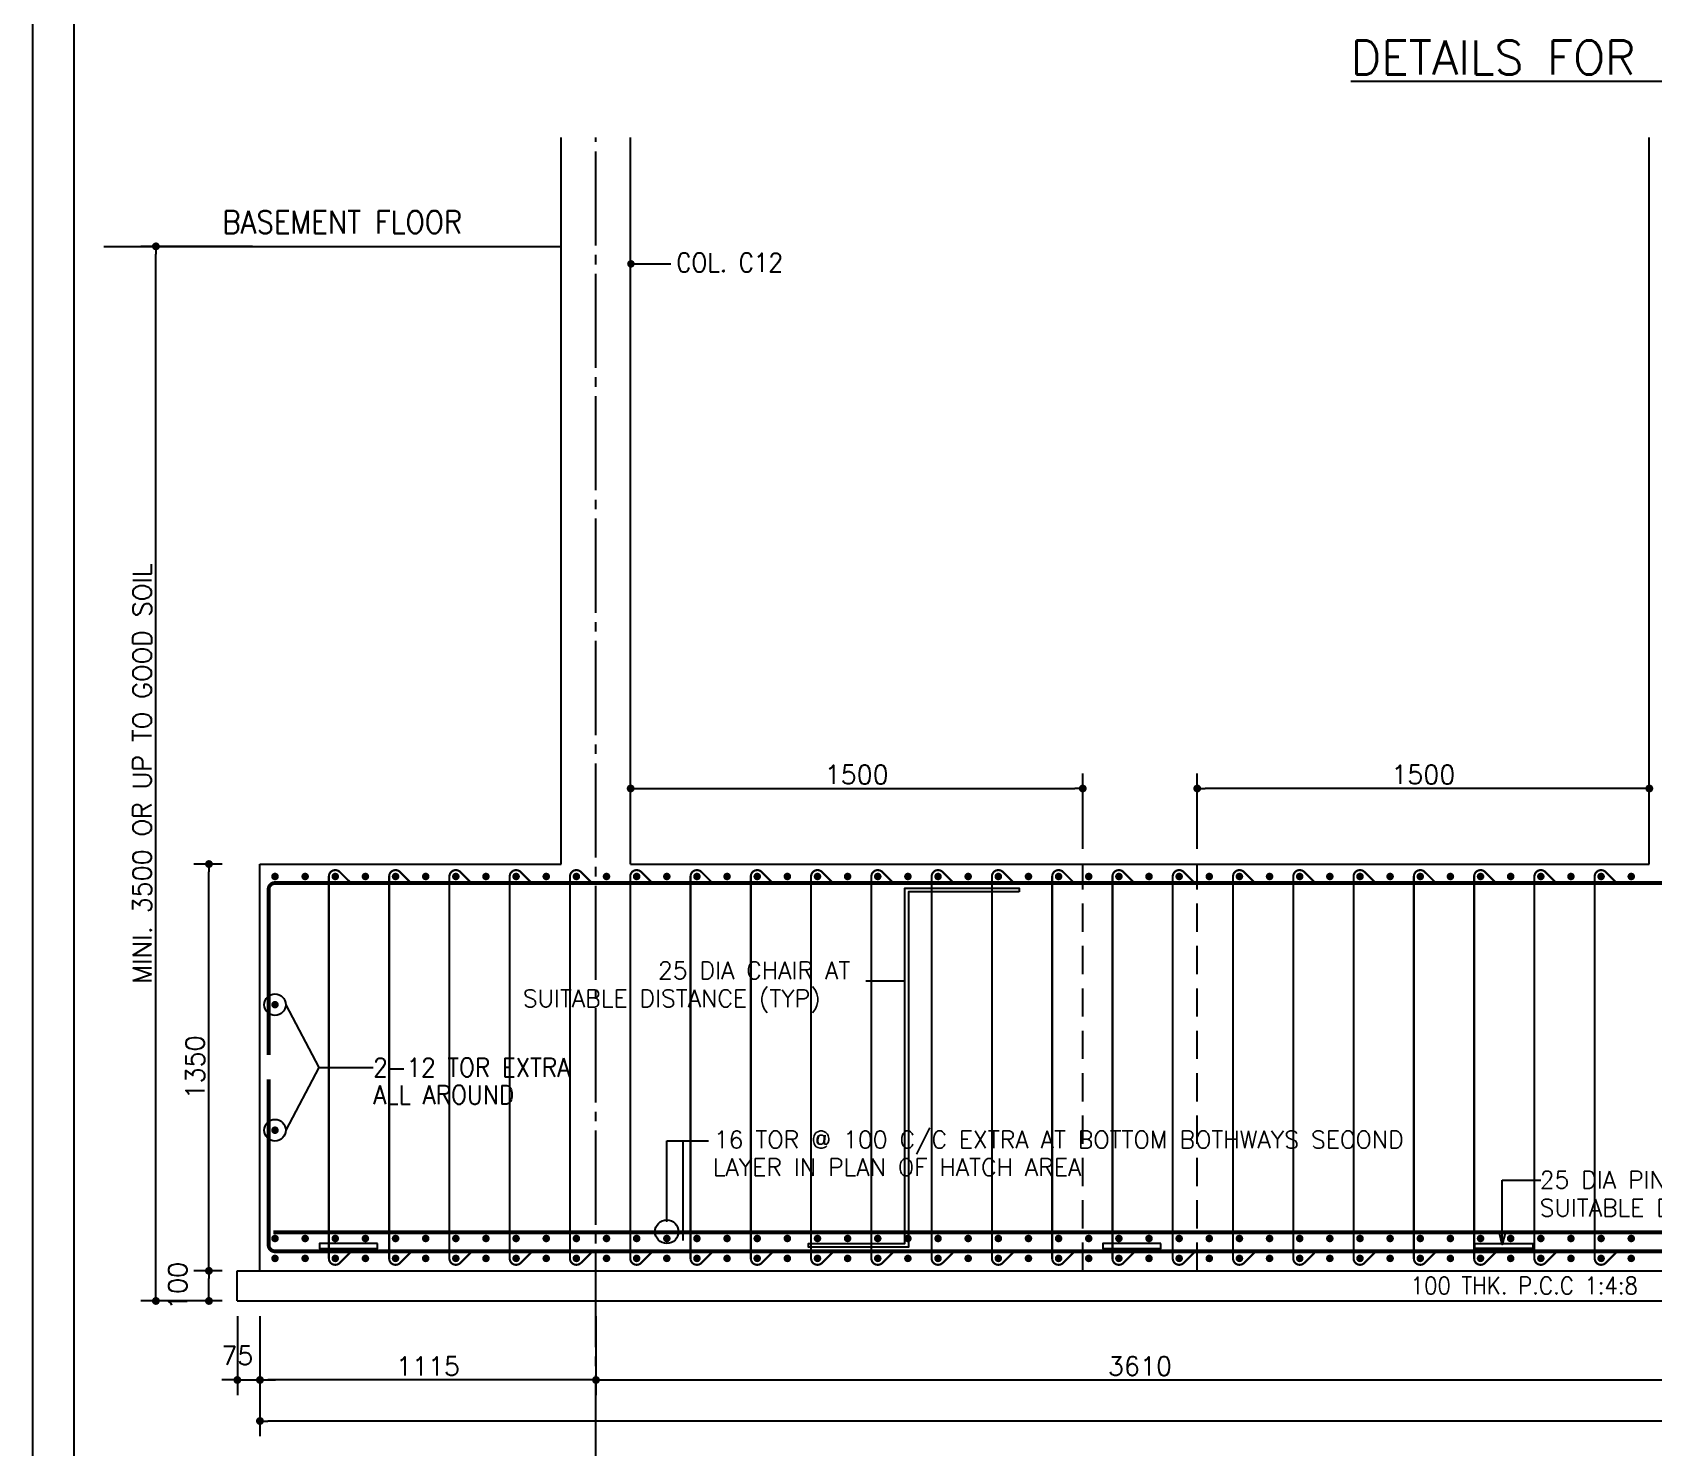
# Model space of a CAD drawing. Extents: x -200722 to 834823, y -494970 to 88783.
# Drawn here: x 433119 to 454635, y -78065 to -59279 of the extents above; entities that cross this region are included whole.
import ezdxf
from ezdxf.enums import TextEntityAlignment as Align

# ---------------------------------------------------------------- set-up
doc = ezdxf.new("R2010")
doc.units = 0
doc.header["$LTSCALE"] = 100
doc.header["$MEASUREMENT"] = 0
doc.header["$PDMODE"] = 34
for name, pattern in [('ACAD_ISO04W100', [30, 24, -3, 0, -3]), ('CL', [3.25, 2.5, -0.25, 0.25, -0.25]), ('HIDDEN', [0.375, 0.25, -0.125])]:
    doc.linetypes.add(name, pattern=pattern)
doc.layers.get('0').update_dxf_attribs({"linetype": 'CONTINUOUS'})
doc.layers.get('DEFPOINTS').update_dxf_attribs({"linetype": 'CONTINUOUS'})
for name, color, linetype in [('5', 4, 'CONTINUOUS'), ('A-Grid', 5, 'ACAD_ISO04W100'), ('BEAM', 4, 'CONTINUOUS'), ('DIM', 3, 'CONTINUOUS'), ('STEEL', 6, 'CONTINUOUS'), ('TEXT', 2, 'CONTINUOUS')]:
    doc.layers.add(name, color=color, linetype=linetype)
doc.layers.add('9_PRINT BOUNDARY_NON PRINT', color=32, linetype='CONTINUOUS', plot=False)
doc.layers.add('9_TITLE TEXT', color=7, linetype='CONTINUOUS', lineweight=20)
doc.styles.add('ROMANS', font='romans.shx')
doc.styles.get("Standard").update_dxf_attribs({"font": 'simplex.shx'})
doc.dimstyles.new('01 S.K', dxfattribs={"dimtxt": 230, "dimasz": 100, "dimexe": 200, "dimexo": 100, "dimgap": 50, "dimtad": 1, "dimdec": 0, "dimzin": 0, "dimdsep": 46, "dimtxsty": 'Standard', "dimblk": 'DOT', "dimcen": 0.09, "dimclrd": 4, "dimclre": 4, "dimclrt": 4, "dimadec": 0, "dimazin": 0, "dimtfac": 1, "dimtdec": 0, "dimtofl": 0, "dimtmove": 0, "dimatfit": 3, "dimfxl": 2, "dimtolj": 1, "dimtzin": 0, "dimarcsym": 1})
doc.dimstyles.new('STANDARD$0', dxfattribs={"dimtxt": 2.5, "dimasz": 2.5, "dimexe": 2, "dimexo": 0.7, "dimgap": 0.9, "dimtad": 1, "dimdec": 0, "dimdsep": 46, "dimtxsty": 'ROMANS', "dimcen": 0.09, "dimclrd": 4, "dimclre": 4, "dimclrt": 3, "dimadec": 0, "dimazin": 0, "dimtfac": 1, "dimtdec": 0, "dimtmove": 0, "dimatfit": 3, "dimfxl": 1, "dimtolj": 1, "dimtzin": 0, "dimarcsym": 0})

# ---------------------------------------------------------------- blocks, each defined once
blk = doc.blocks.new('DOT')
at = {"color": 0, "linetype": 'ByBlock'}
blk.add_line((-0.5, 0), (-1, 0), dxfattribs=at)
at = {"color": 0, "linetype": 'ByBlock', "const_width": 0.5}
blk.add_lwpolyline([(-0.25, 0, 1), (0.25, 0, 1)], format="xyb", close=True, dxfattribs=at)
blk = doc.blocks.new('*D930')
at = {"layer": 'BEAM', "color": 0, "lineweight": -2, "transparency": 16777216}
for p, q in [((435639, -75719), (435262, -75719)), ((435462, -76015), (435462, -75823)), ((435639, -76119), (435262, -76119))]:
    blk.add_line(p, q, dxfattribs=at)
at = {"layer": 'DEFPOINTS', "color": 0, "lineweight": -3, "transparency": 16777216}
for p in [(435462, -75719), (435839, -75719), (435839, -76119)]:
    blk.add_point(p, dxfattribs=at)
at = {"layer": 'BEAM', "color": 0, "lineweight": -2, "transparency": 16777216, "xscale": 104, "yscale": 104, "zscale": 104}
for p, rotation in [((435462, -75719), 90), ((435462, -76119), 270)]:
    blk.add_blockref('DOT', p, dxfattribs=dict(at, rotation=rotation))
at = {"layer": 'BEAM', "color": 0, "transparency": 16777216, "insert": (435048, -75919), "char_height": 248, "attachment_point": 5, "rotation": 90}
blk.add_mtext('\\A1;100', dxfattribs=at)
blk = doc.blocks.new('_DOT')
at = {"color": 0, "linetype": 'ByBlock'}
blk.add_line((-0.5, 0), (-1, 0), dxfattribs=at)
at = {"color": 0, "linetype": 'ByBlock', "const_width": 0.5}
blk.add_lwpolyline([(-0.25, 0, 1), (0.25, 0, 1)], format="xyb", close=True, dxfattribs=at)
blk = doc.blocks.new('*D931')
at = {"layer": 'BEAM', "color": 0, "lineweight": -2, "transparency": 16777216}
for p, q in [((435639, -70319), (435262, -70319)), ((435462, -75615), (435462, -70423)), ((435639, -75719), (435262, -75719))]:
    blk.add_line(p, q, dxfattribs=at)
at = {"layer": 'DEFPOINTS', "color": 0, "lineweight": -3, "transparency": 16777216}
for p in [(435462, -70319), (435839, -70319), (435839, -75719)]:
    blk.add_point(p, dxfattribs=at)
at = {"layer": 'BEAM', "color": 0, "lineweight": -2, "transparency": 16777216, "xscale": 104, "yscale": 104, "zscale": 104}
for p, rotation in [((435462, -70319), 90), ((435462, -75719), 270)]:
    blk.add_blockref('DOT', p, dxfattribs=dict(at, rotation=rotation))
at = {"layer": 'BEAM', "color": 0, "transparency": 16777216, "insert": (435278, -73019), "char_height": 248, "attachment_point": 5, "rotation": 90}
blk.add_mtext('\\A1;1350', dxfattribs=at)
blk = doc.blocks.new('*D932')
at = {"layer": 'BEAM', "color": 0, "lineweight": -2, "transparency": 16777216}
for p, q in [((436039, -62119), (434558, -62119)), ((434758, -76015), (434758, -62223)), ((435639, -76119), (434558, -76119))]:
    blk.add_line(p, q, dxfattribs=at)
at = {"layer": 'DEFPOINTS', "color": 0, "lineweight": -3, "transparency": 16777216}
for p in [(434758, -62119), (436239, -62119), (435839, -76119)]:
    blk.add_point(p, dxfattribs=at)
at = {"layer": 'BEAM', "color": 0, "lineweight": -2, "transparency": 16777216, "xscale": 104, "yscale": 104, "zscale": 104}
for p, rotation in [((434758, -62119), 90), ((434758, -76119), 270)]:
    blk.add_blockref('DOT', p, dxfattribs=dict(at, rotation=rotation))
at = {"layer": 'BEAM', "color": 0, "transparency": 16777216, "insert": (434574, -69119), "char_height": 248, "attachment_point": 5, "rotation": 90}
blk.add_mtext('\\A1;{\\C4;MINI. 3500 OR UP TO GOOD SOIL}', dxfattribs=at)
blk = doc.blocks.new('*D933')
at = {"layer": 'BEAM', "color": 0, "lineweight": -2, "transparency": 16777216}
for p, q in [((435839, -76319), (435839, -77368)), ((436139, -76319), (436139, -77368)), ((435735, -77168), (435631, -77168)), ((435839, -77168), (436139, -77168)), ((436243, -77168), (436347, -77168))]:
    blk.add_line(p, q, dxfattribs=at)
at = {"layer": 'DEFPOINTS', "color": 0, "lineweight": -3, "transparency": 16777216}
for p in [(435839, -76119), (436139, -76119), (436139, -77168)]:
    blk.add_point(p, dxfattribs=at)
at = {"layer": 'BEAM', "color": 0, "lineweight": -2, "transparency": 16777216, "xscale": 104, "yscale": 104, "zscale": 104}
blk.add_blockref('DOT', (435839, -77168), dxfattribs=at)
at = {"layer": 'BEAM', "color": 0, "lineweight": -2, "transparency": 16777216, "xscale": 104, "yscale": 104, "zscale": 104, "rotation": 180}
blk.add_blockref('DOT', (436139, -77168), dxfattribs=at)
at = {"layer": 'BEAM', "color": 0, "transparency": 16777216, "insert": (435839, -76843), "char_height": 248, "attachment_point": 5}
blk.add_mtext('\\A1;75', dxfattribs=at)
blk = doc.blocks.new('*D934')
at = {"layer": 'BEAM', "color": 0, "lineweight": -2, "transparency": 16777216}
for p, q in [((436139, -76319), (436139, -77368)), ((440599, -76319), (440599, -77368)), ((440495, -77168), (436243, -77168))]:
    blk.add_line(p, q, dxfattribs=at)
at = {"layer": 'DEFPOINTS', "color": 0, "lineweight": -3, "transparency": 16777216}
for p in [(436139, -76119), (440599, -76119, 29786), (436139, -77168)]:
    blk.add_point(p, dxfattribs=at)
at = {"layer": 'BEAM', "color": 0, "lineweight": -2, "transparency": 16777216, "xscale": 104, "yscale": 104, "zscale": 104, "rotation": 180}
blk.add_blockref('DOT', (436139, -77168), dxfattribs=at)
at = {"layer": 'BEAM', "color": 0, "lineweight": -2, "transparency": 16777216, "xscale": 104, "yscale": 104, "zscale": 104}
blk.add_blockref('DOT', (440599, -77168), dxfattribs=at)
at = {"layer": 'BEAM', "color": 0, "transparency": 16777216, "insert": (438369, -76984), "char_height": 248, "attachment_point": 5}
blk.add_mtext('\\A1;1115', dxfattribs=at)
blk = doc.blocks.new('*D935')
at = {"layer": 'BEAM', "color": 0, "lineweight": -2, "transparency": 16777216}
for p, q in [((440599, -76319), (440599, -77368)), ((455039, -76319), (455039, -77368)), ((440703, -77168), (454935, -77168))]:
    blk.add_line(p, q, dxfattribs=at)
at = {"layer": 'DEFPOINTS', "color": 0, "lineweight": -3, "transparency": 16777216}
for p in [(440599, -76119, 29786), (455039, -76119, 29786), (455039, -77168)]:
    blk.add_point(p, dxfattribs=at)
at = {"layer": 'BEAM', "color": 0, "lineweight": -2, "transparency": 16777216, "xscale": 104, "yscale": 104, "zscale": 104, "rotation": 180}
blk.add_blockref('DOT', (440599, -77168), dxfattribs=at)
at = {"layer": 'BEAM', "color": 0, "lineweight": -2, "transparency": 16777216, "xscale": 104, "yscale": 104, "zscale": 104}
blk.add_blockref('DOT', (455039, -77168), dxfattribs=at)
at = {"layer": 'BEAM', "color": 0, "transparency": 16777216, "insert": (447819, -76984), "char_height": 248, "attachment_point": 5}
blk.add_mtext('\\A1;3610', dxfattribs=at)
blk = doc.blocks.new('*D937')
at = {"layer": 'BEAM', "color": 0, "lineweight": -2, "transparency": 16777216}
for p, q in [((436139, -76319), (436139, -77913)), ((491659, -76319), (491659, -77913)), ((491555, -77713), (436243, -77713))]:
    blk.add_line(p, q, dxfattribs=at)
at = {"layer": 'DEFPOINTS', "color": 0, "lineweight": -3, "transparency": 16777216}
for p in [(436139, -76119), (491659, -76119, 29786), (436139, -77713)]:
    blk.add_point(p, dxfattribs=at)
at = {"layer": 'BEAM', "color": 0, "lineweight": -2, "transparency": 16777216, "xscale": 104, "yscale": 104, "zscale": 104, "rotation": 180}
blk.add_blockref('DOT', (436139, -77713), dxfattribs=at)
at = {"layer": 'BEAM', "color": 0, "lineweight": -2, "transparency": 16777216, "xscale": 104, "yscale": 104, "zscale": 104}
blk.add_blockref('DOT', (491659, -77713), dxfattribs=at)
at = {"layer": 'BEAM', "color": 0, "transparency": 16777216, "insert": (463899, -77529), "char_height": 248, "attachment_point": 5}
blk.add_mtext('\\A1;13880', dxfattribs=at)
blk = doc.blocks.new('*D942')
at = {"layer": 'BEAM', "color": 0, "lineweight": -2, "transparency": 16777216}
for p, q in [((448579, -70119), (448579, -69116)), ((454579, -70119), (454579, -69116)), ((454475, -69316), (448683, -69316))]:
    blk.add_line(p, q, dxfattribs=at)
at = {"layer": 'DEFPOINTS', "color": 0, "lineweight": -3, "transparency": 16777216}
for p in [(448579, -69316), (448579, -70319, 26393), (454579, -70319, -18287)]:
    blk.add_point(p, dxfattribs=at)
at = {"layer": 'BEAM', "color": 0, "lineweight": -2, "transparency": 16777216, "xscale": 104, "yscale": 104, "zscale": 104, "rotation": 180}
blk.add_blockref('DOT', (448579, -69316), dxfattribs=at)
at = {"layer": 'BEAM', "color": 0, "lineweight": -2, "transparency": 16777216, "xscale": 104, "yscale": 104, "zscale": 104}
blk.add_blockref('DOT', (454579, -69316), dxfattribs=at)
at = {"layer": 'BEAM', "color": 0, "transparency": 16777216, "insert": (451579, -69132), "char_height": 248, "attachment_point": 5}
blk.add_mtext('\\A1;1500', dxfattribs=at)
blk = doc.blocks.new('*D943')
at = {"layer": 'BEAM', "color": 0, "lineweight": -2, "transparency": 16777216}
for p, q in [((441059, -70119), (441059, -69116)), ((447059, -70119), (447059, -69116)), ((441163, -69316), (446955, -69316))]:
    blk.add_line(p, q, dxfattribs=at)
at = {"layer": 'DEFPOINTS', "color": 0, "lineweight": -3, "transparency": 16777216}
for p in [(447059, -69316), (441059, -70319, -18287), (447059, -70319, 26393)]:
    blk.add_point(p, dxfattribs=at)
at = {"layer": 'BEAM', "color": 0, "lineweight": -2, "transparency": 16777216, "xscale": 104, "yscale": 104, "zscale": 104, "rotation": 180}
blk.add_blockref('DOT', (441059, -69316), dxfattribs=at)
at = {"layer": 'BEAM', "color": 0, "lineweight": -2, "transparency": 16777216, "xscale": 104, "yscale": 104, "zscale": 104}
blk.add_blockref('DOT', (447059, -69316), dxfattribs=at)
at = {"layer": 'BEAM', "color": 0, "transparency": 16777216, "insert": (444059, -69132), "char_height": 248, "attachment_point": 5}
blk.add_mtext('\\A1;1500', dxfattribs=at)

msp = doc.modelspace()

# ---------------------------------------------------------------- linework, layer by layer
at = {"color": 18, "true_color": 0x000000}
msp.add_lwpolyline([(433669.4, -104400.4), (525079.4, -104400.4), (525079.4, -40160.4), (433669.4, -40160.4)], close=True, dxfattribs=at)
at = {"layer": '5', "color": 18, "lineweight": -3, "ltscale": 0.4, "true_color": 0x000000}
for p, q in [((440138.8, -70319.2), (440138.8, -60673.1)), ((441058.8, -70319.2), (441058.8, -60673.1)), ((454578.8, -70319.2, -29786.5), (454578.8, -60673.1, -29786.5)), ((436138.8, -75719.2), (436138.8, -70319.2)), ((436138.8, -70319.2, -29786.5), (440138.8, -70319.2)), ((441058.8, -70319.2, -29786.5), (454578.8, -70319.2, -29786.5)), ((435838.8, -75719.2, -29786.5), (491958.8, -75719.2, -29786.5)), ((435838.8, -76119.2), (435838.8, -75719.2)), ((435838.8, -76119.2, -29786.5), (491958.8, -76119.2, -29786.5))]:
    msp.add_line(p, q, dxfattribs=at)
at = {"layer": '5', "color": 2, "linetype": 'HIDDEN', "lineweight": -3, "ltscale": 15}
for p, q in [((447058.8, -75719.2), (447058.8, -70319.2)), ((448578.8, -75719.2), (448578.8, -70319.2))]:
    msp.add_line(p, q, dxfattribs=at)
at = {"layer": '9_PRINT BOUNDARY_NON PRINT', "color": 18, "true_color": 0x000000}
msp.add_lwpolyline([(433119.4, -104950.4), (525629.4, -104950.4), (525629.4, -39610.4), (433119.4, -39610.4)], close=True, dxfattribs=at)
at = {"layer": '9_TITLE TEXT', "color": 18, "true_color": 0x000000}
msp.add_lwpolyline([(525079.4, -40160.4), (433669.4, -40160.4), (433669.4, -104400.4), (525079.4, -104400.4)], dxfattribs=at)
at = {"layer": 'A-Grid', "color": 8, "linetype": 'CL', "ltscale": 5}
msp.add_line((440598.8, -78357.7), (440598.8, -60673.1), dxfattribs=at)
at = {"layer": 'DIM', "color": 18, "lineweight": -3, "ltscale": 0.4, "true_color": 0x000000}
msp.add_line((434067.8, -62119.2, -29786.5), (440138.8, -62119.2, -29786.5), dxfattribs=at)
at = {"layer": 'STEEL', "color": 18, "lineweight": -3, "ltscale": 0.4, "true_color": 0x000000, "const_width": 50.8}
for points in [[(491543.8, -72855.8), (491543.8, -70655.8, 0.4142136), (491458.8, -70570.8), (436338.8, -70570.8, 0.4142136), (436253.8, -70655.8), (436253.8, -72855.8)], [(491543.8, -73174.9), (491543.8, -75374.9, -0.4142136), (491458.8, -75459.9), (436338.8, -75459.9, -0.4142136), (436253.8, -75374.9), (436253.8, -73174.9)]]:
    msp.add_lwpolyline(points, format="xyb", dxfattribs=at)
at = {"layer": 'STEEL', "color": 18, "lineweight": -3, "ltscale": 0.4, "true_color": 0x000000, "const_width": 50}
for points in [[(436363.8, -70484.2, 1), (436313.8, -70484.2, 1)], [(436763.8, -70484.2, 1), (436713.8, -70484.2, 1)], [(437163.8, -70484.2, 1), (437113.8, -70484.2, 1)], [(437563.8, -70484.2, 1), (437513.8, -70484.2, 1)], [(437963.8, -70484.2, 1), (437913.8, -70484.2, 1)], [(438363.8, -70484.2, 1), (438313.8, -70484.2, 1)], [(438763.8, -70484.2, 1), (438713.8, -70484.2, 1)], [(439163.8, -70484.2, 1), (439113.8, -70484.2, 1)], [(439563.8, -70484.2, 1), (439513.8, -70484.2, 1)], [(439963.8, -70484.2, 1), (439913.8, -70484.2, 1)], [(440363.8, -70484.2, 1), (440313.8, -70484.2, 1)], [(440763.8, -70484.2, 1), (440713.8, -70484.2, 1)], [(441163.8, -70484.2, 1), (441113.8, -70484.2, 1)], [(441563.8, -70484.2, 1), (441513.8, -70484.2, 1)], [(441963.8, -70484.2, 1), (441913.8, -70484.2, 1)], [(442363.8, -70484.2, 1), (442313.8, -70484.2, 1)], [(442763.8, -70484.2, 1), (442713.8, -70484.2, 1)], [(443163.8, -70484.2, 1), (443113.8, -70484.2, 1)], [(443563.8, -70484.2, 1), (443513.8, -70484.2, 1)], [(443963.8, -70484.2, 1), (443913.8, -70484.2, 1)], [(444363.8, -70484.2, 1), (444313.8, -70484.2, 1)], [(444763.8, -70484.2, 1), (444713.8, -70484.2, 1)], [(445163.8, -70484.2, 1), (445113.8, -70484.2, 1)], [(445563.8, -70484.2, 1), (445513.8, -70484.2, 1)], [(445963.8, -70484.2, 1), (445913.8, -70484.2, 1)], [(446363.8, -70484.2, 1), (446313.8, -70484.2, 1)], [(446763.8, -70484.2, 1), (446713.8, -70484.2, 1)], [(447163.8, -70484.2, 1), (447113.8, -70484.2, 1)], [(447563.8, -70484.2, 1), (447513.8, -70484.2, 1)], [(447963.8, -70484.2, 1), (447913.8, -70484.2, 1)], [(448363.8, -70484.2, 1), (448313.8, -70484.2, 1)], [(448763.8, -70484.2, 1), (448713.8, -70484.2, 1)], [(449163.8, -70484.2, 1), (449113.8, -70484.2, 1)], [(449563.8, -70484.2, 1), (449513.8, -70484.2, 1)], [(449963.8, -70484.2, 1), (449913.8, -70484.2, 1)], [(450363.8, -70484.2, 1), (450313.8, -70484.2, 1)], [(450763.8, -70484.2, 1), (450713.8, -70484.2, 1)], [(451163.8, -70484.2, 1), (451113.8, -70484.2, 1)], [(451563.8, -70484.2, 1), (451513.8, -70484.2, 1)], [(451963.8, -70484.2, 1), (451913.8, -70484.2, 1)], [(452363.8, -70484.2, 1), (452313.8, -70484.2, 1)], [(452763.8, -70484.2, 1), (452713.8, -70484.2, 1)], [(453163.8, -70484.2, 1), (453113.8, -70484.2, 1)], [(453563.8, -70484.2, 1), (453513.8, -70484.2, 1)], [(453963.8, -70484.2, 1), (453913.8, -70484.2, 1)], [(454363.8, -70484.2, 1), (454313.8, -70484.2, 1)], [(436363.8, -72185.8, -1), (436313.8, -72185.8, -1)], [(436363.8, -73852.5, -1), (436313.8, -73852.5, -1)], [(436363.8, -75289.7, -1), (436313.8, -75289.7, -1)], [(436763.8, -75289.7, -1), (436713.8, -75289.7, -1)], [(437163.8, -75289.7, -1), (437113.8, -75289.7, -1)], [(437563.8, -75289.7, -1), (437513.8, -75289.7, -1)], [(437963.8, -75289.7, -1), (437913.8, -75289.7, -1)], [(438363.8, -75289.7, -1), (438313.8, -75289.7, -1)], [(438763.8, -75289.7, -1), (438713.8, -75289.7, -1)], [(439163.8, -75289.7, -1), (439113.8, -75289.7, -1)], [(439563.8, -75289.7, -1), (439513.8, -75289.7, -1)], [(439963.8, -75289.7, -1), (439913.8, -75289.7, -1)], [(440363.8, -75289.7, -1), (440313.8, -75289.7, -1)], [(440763.8, -75289.7, -1), (440713.8, -75289.7, -1)], [(441163.8, -75289.7, -1), (441113.8, -75289.7, -1)], [(441563.8, -75289.7, -1), (441513.8, -75289.7, -1)], [(441963.8, -75289.7, -1), (441913.8, -75289.7, -1)], [(442363.8, -75289.7, -1), (442313.8, -75289.7, -1)], [(442763.8, -75289.7, -1), (442713.8, -75289.7, -1)], [(443163.8, -75289.7, -1), (443113.8, -75289.7, -1)], [(443563.8, -75289.7, -1), (443513.8, -75289.7, -1)], [(443963.8, -75289.7, -1), (443913.8, -75289.7, -1)], [(444363.8, -75289.7, -1), (444313.8, -75289.7, -1)], [(444763.8, -75289.7, -1), (444713.8, -75289.7, -1)], [(445163.8, -75289.7, -1), (445113.8, -75289.7, -1)], [(445563.8, -75289.7, -1), (445513.8, -75289.7, -1)], [(445963.8, -75289.7, -1), (445913.8, -75289.7, -1)], [(446363.8, -75289.7, -1), (446313.8, -75289.7, -1)], [(446763.8, -75289.7, -1), (446713.8, -75289.7, -1)], [(447163.8, -75289.7, -1), (447113.8, -75289.7, -1)], [(447563.8, -75289.7, -1), (447513.8, -75289.7, -1)], [(447963.8, -75289.7, -1), (447913.8, -75289.7, -1)], [(448363.8, -75289.7, -1), (448313.8, -75289.7, -1)], [(448763.8, -75289.7, -1), (448713.8, -75289.7, -1)], [(449163.8, -75289.7, -1), (449113.8, -75289.7, -1)], [(449563.8, -75289.7, -1), (449513.8, -75289.7, -1)], [(449963.8, -75289.7, -1), (449913.8, -75289.7, -1)], [(450363.8, -75289.7, -1), (450313.8, -75289.7, -1)], [(450763.8, -75289.7, -1), (450713.8, -75289.7, -1)], [(451163.8, -75289.7, -1), (451113.8, -75289.7, -1)], [(451563.8, -75289.7, -1), (451513.8, -75289.7, -1)], [(451963.8, -75289.7, -1), (451913.8, -75289.7, -1)], [(452363.8, -75289.7, -1), (452313.8, -75289.7, -1)], [(452763.8, -75289.7, -1), (452713.8, -75289.7, -1)], [(453163.8, -75289.7, -1), (453113.8, -75289.7, -1)], [(453563.8, -75289.7, -1), (453513.8, -75289.7, -1)], [(453963.8, -75289.7, -1), (453913.8, -75289.7, -1)], [(454363.8, -75289.7, -1), (454313.8, -75289.7, -1)], [(436363.8, -75554.2, -1), (436313.8, -75554.2, -1)], [(436763.8, -75554.2, -1), (436713.8, -75554.2, -1)], [(437163.8, -75554.2, -1), (437113.8, -75554.2, -1)], [(437563.8, -75554.2, -1), (437513.8, -75554.2, -1)], [(437963.8, -75554.2, -1), (437913.8, -75554.2, -1)], [(438363.8, -75554.2, -1), (438313.8, -75554.2, -1)], [(438763.8, -75554.2, -1), (438713.8, -75554.2, -1)], [(439163.8, -75554.2, -1), (439113.8, -75554.2, -1)], [(439563.8, -75554.2, -1), (439513.8, -75554.2, -1)], [(439963.8, -75554.2, -1), (439913.8, -75554.2, -1)], [(440363.8, -75554.2, -1), (440313.8, -75554.2, -1)], [(440763.8, -75554.2, -1), (440713.8, -75554.2, -1)], [(441163.8, -75554.2, -1), (441113.8, -75554.2, -1)], [(441563.8, -75554.2, -1), (441513.8, -75554.2, -1)], [(441963.8, -75554.2, -1), (441913.8, -75554.2, -1)], [(442363.8, -75554.2, -1), (442313.8, -75554.2, -1)], [(442763.8, -75554.2, -1), (442713.8, -75554.2, -1)], [(443163.8, -75554.2, -1), (443113.8, -75554.2, -1)], [(443563.8, -75554.2, -1), (443513.8, -75554.2, -1)], [(443963.8, -75554.2, -1), (443913.8, -75554.2, -1)], [(444363.8, -75554.2, -1), (444313.8, -75554.2, -1)], [(444763.8, -75554.2, -1), (444713.8, -75554.2, -1)], [(445163.8, -75554.2, -1), (445113.8, -75554.2, -1)], [(445563.8, -75554.2, -1), (445513.8, -75554.2, -1)], [(445963.8, -75554.2, -1), (445913.8, -75554.2, -1)], [(446363.8, -75554.2, -1), (446313.8, -75554.2, -1)], [(446763.8, -75554.2, -1), (446713.8, -75554.2, -1)], [(447163.8, -75554.2, -1), (447113.8, -75554.2, -1)], [(447563.8, -75554.2, -1), (447513.8, -75554.2, -1)], [(447963.8, -75554.2, -1), (447913.8, -75554.2, -1)], [(448363.8, -75554.2, -1), (448313.8, -75554.2, -1)], [(448763.8, -75554.2, -1), (448713.8, -75554.2, -1)], [(449163.8, -75554.2, -1), (449113.8, -75554.2, -1)], [(449563.8, -75554.2, -1), (449513.8, -75554.2, -1)], [(449963.8, -75554.2, -1), (449913.8, -75554.2, -1)], [(450363.8, -75554.2, -1), (450313.8, -75554.2, -1)], [(450763.8, -75554.2, -1), (450713.8, -75554.2, -1)], [(451163.8, -75554.2, -1), (451113.8, -75554.2, -1)], [(451563.8, -75554.2, -1), (451513.8, -75554.2, -1)], [(451963.8, -75554.2, -1), (451913.8, -75554.2, -1)], [(452363.8, -75554.2, -1), (452313.8, -75554.2, -1)], [(452763.8, -75554.2, -1), (452713.8, -75554.2, -1)], [(453163.8, -75554.2, -1), (453113.8, -75554.2, -1)], [(453563.8, -75554.2, -1), (453513.8, -75554.2, -1)], [(453963.8, -75554.2, -1), (453913.8, -75554.2, -1)], [(454363.8, -75554.2, -1), (454313.8, -75554.2, -1)]]:
    msp.add_lwpolyline(points, format="xyb", close=True, dxfattribs=at)
at = {"layer": 'STEEL', "color": 40}
for points in [[(437334, -70559.1, 28, 28, 0), (437198.9, -70424.1, 28, 28, 0.6681786), (437053.8, -70484.2, 28, 28, 0), (437053.8, -75554.2, 28, 28, 0.6681786), (437198.9, -75614.3, 28, 28, 0), (437334, -75479.2, 0, 0, 0)], [(438134, -70559.1, 28, 28, 0), (437998.9, -70424.1, 28, 28, 0.6681786), (437853.8, -70484.2, 28, 28, 0), (437853.8, -75554.2, 28, 28, 0.6681786), (437998.9, -75614.3, 28, 28, 0), (438134, -75479.2, 0, 0, 0)], [(438934, -70559.1, 28, 28, 0), (438798.9, -70424.1, 28, 28, 0.6681786), (438653.8, -70484.2, 28, 28, 0), (438653.8, -75554.2, 28, 28, 0.6681786), (438798.9, -75614.3, 28, 28, 0), (438934, -75479.2, 0, 0, 0)], [(439734, -70559.1, 28, 28, 0), (439598.9, -70424.1, 28, 28, 0.6681786), (439453.8, -70484.2, 28, 28, 0), (439453.8, -75554.2, 28, 28, 0.6681786), (439598.9, -75614.3, 28, 28, 0), (439734, -75479.2, 0, 0, 0)], [(440534, -70559.1, 28, 28, 0), (440398.9, -70424.1, 28, 28, 0.6681786), (440253.8, -70484.2, 28, 28, 0), (440253.8, -75554.2, 28, 28, 0.6681786), (440398.9, -75614.3, 28, 28, 0), (440534, -75479.2, 0, 0, 0)], [(441334, -70559.1, 28, 28, 0), (441198.9, -70424.1, 28, 28, 0.6681786), (441053.8, -70484.2, 28, 28, 0), (441053.8, -75554.2, 28, 28, 0.6681786), (441198.9, -75614.3, 28, 28, 0), (441334, -75479.2, 0, 0, 0)], [(442134, -70559.1, 28, 28, 0), (441998.9, -70424.1, 28, 28, 0.6681786), (441853.8, -70484.2, 28, 28, 0), (441853.8, -75554.2, 28, 28, 0.6681786), (441998.9, -75614.3, 28, 28, 0), (442134, -75479.2, 0, 0, 0)], [(442934, -70559.1, 28, 28, 0), (442798.9, -70424.1, 28, 28, 0.6681786), (442653.8, -70484.2, 28, 28, 0), (442653.8, -75554.2, 28, 28, 0.6681786), (442798.9, -75614.3, 28, 28, 0), (442934, -75479.2, 0, 0, 0)], [(443734, -70559.1, 28, 28, 0), (443598.9, -70424.1, 28, 28, 0.6681786), (443453.8, -70484.2, 28, 28, 0), (443453.8, -75554.2, 28, 28, 0.6681786), (443598.9, -75614.3, 28, 28, 0), (443734, -75479.2, 0, 0, 0)], [(444534, -70559.1, 28, 28, 0), (444398.9, -70424.1, 28, 28, 0.6681786), (444253.8, -70484.2, 28, 28, 0), (444253.8, -75554.2, 28, 28, 0.6681786), (444398.9, -75614.3, 28, 28, 0), (444534, -75479.2, 0, 0, 0)], [(445334, -70559.1, 28, 28, 0), (445198.9, -70424.1, 28, 28, 0.6681786), (445053.8, -70484.2, 28, 28, 0), (445053.8, -75554.2, 28, 28, 0.6681786), (445198.9, -75614.3, 28, 28, 0), (445334, -75479.2, 0, 0, 0)], [(446134, -70559.1, 28, 28, 0), (445998.9, -70424.1, 28, 28, 0.6681786), (445853.8, -70484.2, 28, 28, 0), (445853.8, -75554.2, 28, 28, 0.6681786), (445998.9, -75614.3, 28, 28, 0), (446134, -75479.2, 0, 0, 0)], [(446934, -70559.1, 28, 28, 0), (446798.9, -70424.1, 28, 28, 0.6681786), (446653.8, -70484.2, 28, 28, 0), (446653.8, -75554.2, 28, 28, 0.6681786), (446798.9, -75614.3, 28, 28, 0), (446934, -75479.2, 0, 0, 0)], [(447734, -70559.1, 28, 28, 0), (447598.9, -70424.1, 28, 28, 0.6681786), (447453.8, -70484.2, 28, 28, 0), (447453.8, -75554.2, 28, 28, 0.6681786), (447598.9, -75614.3, 28, 28, 0), (447734, -75479.2, 0, 0, 0)], [(448534, -70559.1, 28, 28, 0), (448398.9, -70424.1, 28, 28, 0.6681786), (448253.8, -70484.2, 28, 28, 0), (448253.8, -75554.2, 28, 28, 0.6681786), (448398.9, -75614.3, 28, 28, 0), (448534, -75479.2, 0, 0, 0)], [(449334, -70559.1, 28, 28, 0), (449198.9, -70424.1, 28, 28, 0.6681786), (449053.8, -70484.2, 28, 28, 0), (449053.8, -75554.2, 28, 28, 0.6681786), (449198.9, -75614.3, 28, 28, 0), (449334, -75479.2, 0, 0, 0)], [(450134, -70559.1, 28, 28, 0), (449998.9, -70424.1, 28, 28, 0.6681786), (449853.8, -70484.2, 28, 28, 0), (449853.8, -75554.2, 28, 28, 0.6681786), (449998.9, -75614.3, 28, 28, 0), (450134, -75479.2, 0, 0, 0)], [(450934, -70559.1, 28, 28, 0), (450798.9, -70424.1, 28, 28, 0.6681786), (450653.8, -70484.2, 28, 28, 0), (450653.8, -75554.2, 28, 28, 0.6681786), (450798.9, -75614.3, 28, 28, 0), (450934, -75479.2, 0, 0, 0)], [(451734, -70559.1, 28, 28, 0), (451598.9, -70424.1, 28, 28, 0.6681786), (451453.8, -70484.2, 28, 28, 0), (451453.8, -75554.2, 28, 28, 0.6681786), (451598.9, -75614.3, 28, 28, 0), (451734, -75479.2, 0, 0, 0)], [(452534, -70559.1, 28, 28, 0), (452398.9, -70424.1, 28, 28, 0.6681786), (452253.8, -70484.2, 28, 28, 0), (452253.8, -75554.2, 28, 28, 0.6681786), (452398.9, -75614.3, 28, 28, 0), (452534, -75479.2, 0, 0, 0)], [(453334, -70559.1, 28, 28, 0), (453198.9, -70424.1, 28, 28, 0.6681786), (453053.8, -70484.2, 28, 28, 0), (453053.8, -75554.2, 28, 28, 0.6681786), (453198.9, -75614.3, 28, 28, 0), (453334, -75479.2, 0, 0, 0)], [(454134, -70559.1, 28, 28, 0), (453998.9, -70424.1, 28, 28, 0.6681786), (453853.8, -70484.2, 28, 28, 0), (453853.8, -75554.2, 28, 28, 0.6681786), (453998.9, -75614.3, 28, 28, 0), (454134, -75479.2, 0, 0, 0)]]:
    msp.add_lwpolyline(points, format="xyseb", dxfattribs=at)
at = {"layer": 'STEEL', "color": 18, "lineweight": -3, "ltscale": 0.4, "true_color": 0x000000, "const_width": 50.8}
msp.add_lwpolyline([(458498.8, -75207.7), (436318.3, -75207.7)], dxfattribs=at)
at = {"layer": 'STEEL', "color": 20, "lineweight": -3, "ltscale": 10, "elevation": -11499.5}
for points in [[(437700.3, -75358), (436931.3, -75358), (436931.3, -75424.5), (437700.3, -75424.5)], [(448093.6, -75358), (447324.6, -75358), (447324.6, -75424.5), (448093.6, -75424.5)], [(452263.2, -75358), (453032.2, -75358), (453032.2, -75424.5), (452263.2, -75424.5)]]:
    msp.add_lwpolyline(points, close=True, dxfattribs=at)
at = {"layer": 'TEXT', "color": 18, "true_color": 0x000000}
for p, q in [((441058.8, -62351.6), (441594.4, -62351.6)), ((436482.1, -72185.8), (436921.5, -73019.2)), ((436921.5, -73019.2), (436482.1, -73852.5)), ((436921.5, -73019.2), (437641.9, -73019.2)), ((441540.8, -75070.7), (441540.8, -73994.5)), ((441540.8, -73994.5), (442093.8, -73994.5))]:
    msp.add_line(p, q, dxfattribs=at)
at = {"layer": 'TEXT', "color": 18, "ltscale": 0.4, "true_color": 0x000000}
for p, q in [((444698.7, -71875.8, 2076.8), (444180.1, -71875.8, 2076.8)), ((441756.6, -75316.2), (441756.6, -73994.5))]:
    msp.add_line(p, q, dxfattribs=at)
at = {"layer": 'TEXT', "color": 18, "true_color": 0x000000, "const_width": 50}
msp.add_lwpolyline([(441037.7, -62351.6, 1), (441087.7, -62351.6, 1)], format="xyb", close=True, dxfattribs=at)
at = {"layer": 'TEXT', "color": 18, "ltscale": 0.4, "true_color": 0x000000, "elevation": 2076.8}
msp.add_lwpolyline([(446216.9, -70687.6), (444748.7, -70687.6), (444748.7, -75404.2), (443420.4, -75404.2), (443420.4, -75354.2), (444698.7, -75354.2), (444698.7, -70637.6), (446216.9, -70637.6), (446216.9, -70687.6)], dxfattribs=at)
at = {"layer": 'TEXT', "color": 18, "true_color": 0x000000}
for centre, radius in [((436338.8, -72185.8), 143.3), ((436338.8, -73852.5), 143.3), ((441538.8, -75200), 155.9)]:
    msp.add_circle(centre, radius, dxfattribs=at)

# ---------------------------------------------------------------- texts
for s, height, p in [('%%UDETAILS FOR RAFT-1', 450, (450616.1, -59837.1, -31863.3)), ('16 TOR @ 100 C/C EXTRA AT BOTTOM BOTHWAYS SECOND', 230, (442163, -74092.7, -11499.5)), ('LAYER IN PLAN OF HATCH AREA', 230, (442151, -74458.3, -11499.5))]:
    msp.add_text(s, height=height, dxfattribs=at).set_placement(p)
at = {"layer": 'TEXT', "color": 18, "true_color": 0x000000, "width": 0.9}
msp.add_text('BASEMENT FLOOR', height=300, dxfattribs=at).set_placement((435641.8, -61946.2, -33037.2))
for s, p in [('COL. C12', (441663.1, -62333.4, -29786.5)), ('2-12 TOR EXTRA', (437641.9, -73019.2, -29786.5)), ('ALL AROUND', (437641.9, -73381.9, -29786.5))]:
    msp.add_text(s, height=250, dxfattribs=at).set_placement(p, align=Align.MIDDLE_LEFT)
at = {"layer": 'TEXT', "color": 18, "true_color": 0x000000}
for s, p in [('25 DIA CHAIR AT', (441420.9, -71730.8, 2076.8)), ('SUITABLE DISTANCE (TYP)', (439628.1, -72102.6, 2076.8)), ('25 DIA PIN AT', (453123.9, -74510.6, -11499.5)), ('SUITABLE DISTANCE (TYP)', (453123.9, -74882.5, -11499.5))]:
    msp.add_text(s, height=230, dxfattribs=at).set_placement(p, align=Align.MIDDLE_LEFT)
at = {"layer": 'TEXT', "color": 18, "ltscale": 5, "true_color": 0x000000, "style": 'ROMANS', "width": 0.9}
msp.add_text('100 THK. P.C.C 1:4:8', height=230, dxfattribs=at).set_placement((451411.1, -75914.5, -53823.2), align=Align.MIDDLE_LEFT)

# ---------------------------------------------------------------- dimensions: what is measured, and where the dimension line sits
at = {"layer": 'BEAM', "color": 18, "true_color": 0x000000}
dim = msp.add_linear_dim(base=(434758.3, -62119.2, -29786.5), p1=(435838.8, -76119.2, -29786.5), p2=(436238.8, -62119.2, -29786.5), angle=90, text='{\\C4;MINI. <> OR UP TO GOOD SOIL}', dimstyle='STANDARD$0', override={"dimscale": 8, "dimtxt": 31, "dimasz": 13, "dimexe": 25, "dimexo": 25, "dimgap": 7.5, "dimlfac": 0.25, "dimzin": 3, "dimtxsty": 'Standard', "dimblk": 'DOT', "dimcen": 3, "dimdle": 4, "dimclrd": 0, "dimclre": 0, "dimclrt": 0, "dimtmove": 2, "dimldrblk": 'DOT', "dimtzin": 3}, dxfattribs=at)
dim.commit()
dim.dimension.update_dxf_attribs({"geometry": '*D932', "text_midpoint": (434574.3, -69119.2, -29786.5)})
for base, p1, p2, angle, picture, middle in [((447058.8, -69316.1, -11499.5), (441058.8, -70319.2, -29786.5), (447058.8, -70319.2, 14893.2), 180, '*D943', (444058.8, -69132.1, -11499.5)), ((435461.6, -70319.2, -29786.5), (435838.8, -75719.2, -29786.5), (435838.8, -70319.2, -29786.5), 90, '*D931', (435277.6, -73019.2, -29786.5)), ((435461.6, -75719.2, -29786.5), (435838.8, -76119.2, -29786.5), (435838.8, -75719.2, -29786.5), 90, '*D930', (435047.6, -75919.2, -29786.5)), ((436138.8, -77167.5, -29786.5), (440598.8, -76119.2), (436138.8, -76119.2, -29786.5), 180, '*D934', (438368.8, -76983.5, -29786.5))]:
    dim = msp.add_linear_dim(base=base, p1=p1, p2=p2, angle=angle, dimstyle='STANDARD$0', override={"dimscale": 8, "dimtxt": 31, "dimasz": 13, "dimexe": 25, "dimexo": 25, "dimgap": 7.5, "dimlfac": 0.25, "dimzin": 3, "dimtxsty": 'Standard', "dimblk": 'DOT', "dimcen": 3, "dimdle": 4, "dimclrd": 0, "dimclre": 0, "dimclrt": 0, "dimtmove": 2, "dimldrblk": 'DOT', "dimtzin": 3}, dxfattribs=at)
    dim.commit()
    dim.dimension.update_dxf_attribs({"geometry": picture, "text_midpoint": middle})
for base, p1, p2, picture, middle in [((448578.8, -69316.1, -11499.5), (454578.8, -70319.2, -29786.5), (448578.8, -70319.2, 14893.2), '*D942', (451578.8, -69132.1, -11499.5)), ((436138.8, -77712.7, -29786.5), (491658.8, -76119.2), (436138.8, -76119.2, -29786.5), '*D937', (463898.8, -77528.7, -29786.5)), ((455038.8, -77167.5, -29786.5), (440598.8, -76119.2), (455038.8, -76119.2), '*D935', (447818.8, -76983.5, -29786.5))]:
    dim = msp.add_linear_dim(base=base, p1=p1, p2=p2, dimstyle='STANDARD$0', override={"dimscale": 8, "dimtxt": 31, "dimasz": 13, "dimexe": 25, "dimexo": 25, "dimgap": 7.5, "dimlfac": 0.25, "dimzin": 3, "dimtxsty": 'Standard', "dimblk": 'DOT', "dimcen": 3, "dimdle": 4, "dimclrd": 0, "dimclre": 0, "dimclrt": 0, "dimtmove": 2, "dimldrblk": 'DOT', "dimtzin": 3}, dxfattribs=at)
    dim.commit()
    dim.dimension.update_dxf_attribs({"geometry": picture, "text_midpoint": middle})
dim = msp.add_linear_dim(base=(436138.8, -77167.5, -29786.5), p1=(435838.8, -76119.2, -29786.5), p2=(436138.8, -76119.2, -29786.5), dimstyle='STANDARD$0', override={"dimscale": 8, "dimtxt": 31, "dimasz": 13, "dimexe": 25, "dimexo": 25, "dimgap": 7.5, "dimlfac": 0.25, "dimzin": 3, "dimtxsty": 'Standard', "dimblk": 'DOT', "dimcen": 3, "dimdle": 4, "dimclrd": 0, "dimclre": 0, "dimclrt": 0, "dimtmove": 2, "dimldrblk": 'DOT', "dimtzin": 3}, dxfattribs=at)
dim.commit()
dim.dimension.update_dxf_attribs({"geometry": '*D933', "text_midpoint": (435838.8, -76843.4, -29786.5), "dimtype": 160})

# ---------------------------------------------------------------- leaders
at = {"layer": 'TEXT', "color": 18, "true_color": 0x000000}
msp.add_leader([(452627.6, -75370.5, -11499.5), (452627.6, -74516.9, -11499.5), (453139, -74516.9, -11499.5)], dimstyle='01 S.K', override={"dimasz": 150, "dimtad": 0, "dimclrd": 256, "dimldrblk": 'Open30', "dimfxl": 0.18, "dimfxlon": 1}, dxfattribs=at)

doc.saveas('drawing.dxf')
